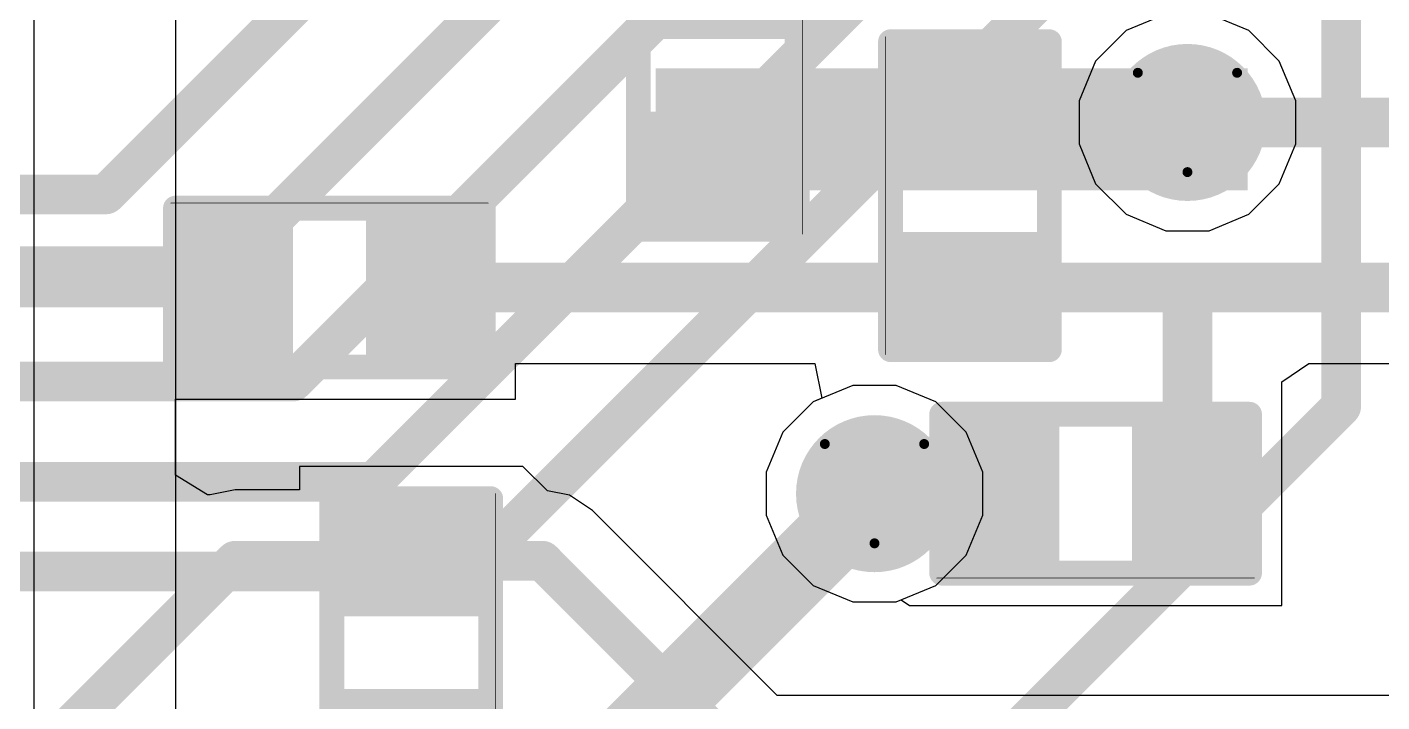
# Model space of a CAD drawing. Header units: inches. Extents: x -6 to 385, y -2 to 102.
# Drawn here: x 52.38 to 59.31, y 17.97 to 21.43 of the extents above; entities that cross this region are included whole.
import ezdxf

# ---------------------------------------------------------------- set-up
doc = ezdxf.new("R2010")
doc.units = ezdxf.units.IN
for name, color, linetype in [('Bottom Layer', 5, 'Continuous'), ('Bottom Overlay', 54, 'Continuous'), ('Bottom Paste', 16, 'Continuous'), ('Bottom Solder', 6, 'Continuous'), ('Drill Drawing', 1, 'Continuous'), ('Layer 1', 16, 'Continuous'), ('Layer 2', 76, 'Continuous'), ('Top Layer', 1, 'Continuous'), ('Top Solder', 216, 'Continuous'), ('Via Holes', 16, 'Continuous')]:
    doc.layers.add(name, color=color, linetype=linetype)

# ---------------------------------------------------------------- blocks, each defined once
blk = doc.blocks.new('R___0402_B_5')
at = {"layer": 'Bottom Layer'}
for points in [[(-0.2413, 0.3175), (-0.2412999999999999, -0.3175), (-0.6985, -0.3175), (-0.6985, 0.3175)], [(0.6985, 0.3175), (0.6985, -0.3175), (0.2413, -0.3175), (0.2412999999999999, 0.3175)]]:
    blk.add_hatch(color=5, dxfattribs=at).paths.add_polyline_path(points)
at = {"layer": 'Bottom Paste'}
for points in [[(-0.2413, 0.3175), (-0.2412999999999999, -0.3175), (-0.6985, -0.3175), (-0.6985, 0.3175)], [(0.6985, 0.3175), (0.6985, -0.3175), (0.2413, -0.3175), (0.2412999999999999, 0.3175)]]:
    blk.add_hatch(color=16, dxfattribs=at).paths.add_polyline_path(points)
at = {"layer": 'Bottom Solder'}
for points in [[(-0.18629884, 0.37250116), (-0.1862988399999999, -0.37250116), (-0.75350116, -0.37250116), (-0.75350116, 0.37250116)], [(0.75350116, 0.37250116), (0.75350116, -0.37250116), (0.18629884, -0.37250116), (0.1862988399999999, 0.37250116)]]:
    blk.add_hatch(color=6, dxfattribs=at).paths.add_polyline_path(points)
at = {"layer": 'Bottom Overlay'}
for points in [[(0.7874, 0.4064, 0.127, 0.127, 0), (-0.7874, 0.4064, 0.127, 0.127, 0)], [(-0.7874, -0.4064, 0.127, 0.127, 0), (-0.7874, 0.4064, 0.127, 0.127, 0)], [(0.8128, 0.4318, 0.0032258, 0.0032258, 0), (-0.8128, 0.4318, 0.0032258, 0.0032258, 0)], [(0.7874, -0.4064, 0.127, 0.127, 0), (0.7874, 0.4064, 0.127, 0.127, 0)], [(0.7874, -0.4064, 0.127, 0.127, 0), (-0.7874, -0.4064, 0.127, 0.127, 0)]]:
    blk.add_lwpolyline(points, format="xyseb", dxfattribs=at)
for points in [[(-0.8191499999999999, 0.4064, 0.0635, 0.0635, 1), (-0.7556499999999999, 0.4064, 0.0635, 0.0635, 1)], [(-0.8191499999999999, 0.4064, 0.0635, 0.0635, 1), (-0.7556499999999999, 0.4064, 0.0635, 0.0635, 1)], [(-0.81360518, 0.4318, 0.0016129, 0.0016129, 1), (-0.8119948199999999, 0.4318, 0.0016129, 0.0016129, 1)], [(0.7556499999999999, 0.4064, 0.0635, 0.0635, 1), (0.8191499999999999, 0.4064, 0.0635, 0.0635, 1)], [(0.7556499999999999, 0.4064, 0.0635, 0.0635, 1), (0.8191499999999999, 0.4064, 0.0635, 0.0635, 1)], [(0.8119948199999999, 0.4318, 0.0016129, 0.0016129, 1), (0.81360518, 0.4318, 0.0016129, 0.0016129, 1)], [(-0.8191499999999999, -0.4064, 0.0635, 0.0635, 1), (-0.7556499999999999, -0.4064, 0.0635, 0.0635, 1)], [(-0.8191499999999999, -0.4064, 0.0635, 0.0635, 1), (-0.7556499999999999, -0.4064, 0.0635, 0.0635, 1)], [(0.7556499999999999, -0.4064, 0.0635, 0.0635, 1), (0.8191499999999999, -0.4064, 0.0635, 0.0635, 1)], [(0.7556499999999999, -0.4064, 0.0635, 0.0635, 1), (0.8191499999999999, -0.4064, 0.0635, 0.0635, 1)]]:
    blk.add_lwpolyline(points, format="xyseb", close=True, dxfattribs=at)
blk = doc.blocks.new('R___0402_B_40')
at = {"layer": 'Bottom Layer'}
for points in [[(-0.2413, 0.3175), (-0.2412999999999999, -0.3175), (-0.6985, -0.3175), (-0.6985, 0.3175)], [(0.6985, 0.3175), (0.6985, -0.3175), (0.2413, -0.3175), (0.2412999999999999, 0.3175)]]:
    blk.add_hatch(color=5, dxfattribs=at).paths.add_polyline_path(points)
at = {"layer": 'Bottom Paste'}
for points in [[(-0.2413, 0.3175), (-0.2412999999999999, -0.3175), (-0.6985, -0.3175), (-0.6985, 0.3175)], [(0.6985, 0.3175), (0.6985, -0.3175), (0.2413, -0.3175), (0.2412999999999999, 0.3175)]]:
    blk.add_hatch(color=16, dxfattribs=at).paths.add_polyline_path(points)
at = {"layer": 'Bottom Solder'}
for points in [[(-0.18629884, 0.37250116), (-0.1862988399999999, -0.37250116), (-0.75350116, -0.37250116), (-0.75350116, 0.37250116)], [(0.75350116, 0.37250116), (0.75350116, -0.37250116), (0.18629884, -0.37250116), (0.1862988399999999, 0.37250116)]]:
    blk.add_hatch(color=6, dxfattribs=at).paths.add_polyline_path(points)
at = {"layer": 'Bottom Overlay'}
for points in [[(0.7874, 0.4064, 0.127, 0.127, 0), (-0.7874, 0.4064, 0.127, 0.127, 0)], [(-0.7874, -0.4064, 0.127, 0.127, 0), (-0.7874, 0.4064, 0.127, 0.127, 0)], [(0.8128, 0.4318, 0.0032258, 0.0032258, 0), (-0.8128, 0.4318, 0.0032258, 0.0032258, 0)], [(0.7874, -0.4064, 0.127, 0.127, 0), (0.7874, 0.4064, 0.127, 0.127, 0)], [(0.7874, -0.4064, 0.127, 0.127, 0), (-0.7874, -0.4064, 0.127, 0.127, 0)]]:
    blk.add_lwpolyline(points, format="xyseb", dxfattribs=at)
for points in [[(-0.8191499999999999, 0.4064, 0.0635, 0.0635, 1), (-0.7556499999999999, 0.4064, 0.0635, 0.0635, 1)], [(-0.8191499999999999, 0.4064, 0.0635, 0.0635, 1), (-0.7556499999999999, 0.4064, 0.0635, 0.0635, 1)], [(-0.81360518, 0.4318, 0.0016129, 0.0016129, 1), (-0.8119948199999999, 0.4318, 0.0016129, 0.0016129, 1)], [(0.7556499999999999, 0.4064, 0.0635, 0.0635, 1), (0.8191499999999999, 0.4064, 0.0635, 0.0635, 1)], [(0.7556499999999999, 0.4064, 0.0635, 0.0635, 1), (0.8191499999999999, 0.4064, 0.0635, 0.0635, 1)], [(0.8119948199999999, 0.4318, 0.0016129, 0.0016129, 1), (0.81360518, 0.4318, 0.0016129, 0.0016129, 1)], [(-0.8191499999999999, -0.4064, 0.0635, 0.0635, 1), (-0.7556499999999999, -0.4064, 0.0635, 0.0635, 1)], [(-0.8191499999999999, -0.4064, 0.0635, 0.0635, 1), (-0.7556499999999999, -0.4064, 0.0635, 0.0635, 1)], [(0.7556499999999999, -0.4064, 0.0635, 0.0635, 1), (0.8191499999999999, -0.4064, 0.0635, 0.0635, 1)], [(0.7556499999999999, -0.4064, 0.0635, 0.0635, 1), (0.8191499999999999, -0.4064, 0.0635, 0.0635, 1)]]:
    blk.add_lwpolyline(points, format="xyseb", close=True, dxfattribs=at)
blk = doc.blocks.new('R___0402_B_72')
at = {"layer": 'Bottom Layer'}
for points in [[(-0.2412999999999999, 0.3174999999999999), (-0.2413000000000001, -0.3175), (-0.6985, -0.3174999999999999), (-0.6985, 0.3175)], [(0.6985, 0.3174999999999999), (0.6985, -0.3175), (0.2412999999999999, -0.3174999999999999), (0.2413000000000001, 0.3175)]]:
    blk.add_hatch(color=5, dxfattribs=at).paths.add_polyline_path(points)
at = {"layer": 'Bottom Paste'}
for points in [[(-0.2412999999999999, 0.3174999999999999), (-0.2413000000000001, -0.3175), (-0.6985, -0.3174999999999999), (-0.6985, 0.3175)], [(0.6985, 0.3174999999999999), (0.6985, -0.3175), (0.2412999999999999, -0.3174999999999999), (0.2413000000000001, 0.3175)]]:
    blk.add_hatch(color=16, dxfattribs=at).paths.add_polyline_path(points)
at = {"layer": 'Bottom Solder'}
for points in [[(-0.1862988399999999, 0.3725011599999999), (-0.18629884, -0.3725011600000001), (-0.75350116, -0.3725011599999999), (-0.75350116, 0.3725011600000001)], [(0.75350116, 0.3725011599999999), (0.75350116, -0.3725011600000001), (0.1862988399999999, -0.3725011599999999), (0.18629884, 0.3725011600000001)]]:
    blk.add_hatch(color=6, dxfattribs=at).paths.add_polyline_path(points)
at = {"layer": 'Bottom Overlay'}
for points in [[(-0.7874, 0.4064, 0.127, 0.127, 0), (0.7874, 0.4064, 0.127, 0.127, 0)], [(-0.7874, -0.4064, 0.127, 0.127, 0), (-0.7874, 0.4064, 0.127, 0.127, 0)], [(-0.8128, 0.4318, 0.0032258, 0.0032258, 0), (0.8128, 0.4318, 0.0032258, 0.0032258, 0)], [(0.7874, -0.4064, 0.127, 0.127, 0), (0.7874, 0.4064, 0.127, 0.127, 0)], [(-0.7874, -0.4064, 0.127, 0.127, 0), (0.7874, -0.4064, 0.127, 0.127, 0)]]:
    blk.add_lwpolyline(points, format="xyseb", dxfattribs=at)
for points in [[(-0.8191499999999999, 0.4064, 0.0635, 0.0635, 1), (-0.7556499999999999, 0.4064, 0.0635, 0.0635, 1)], [(-0.8191499999999999, 0.4064, 0.0635, 0.0635, 1), (-0.7556499999999999, 0.4064, 0.0635, 0.0635, 1)], [(-0.81360518, 0.4318, 0.0016129, 0.0016129, 1), (-0.8119948199999999, 0.4318, 0.0016129, 0.0016129, 1)], [(0.7556499999999999, 0.4064, 0.0635, 0.0635, 1), (0.8191499999999999, 0.4064, 0.0635, 0.0635, 1)], [(0.7556499999999999, 0.4064, 0.0635, 0.0635, 1), (0.8191499999999999, 0.4064, 0.0635, 0.0635, 1)], [(0.8119948199999999, 0.4318, 0.0016129, 0.0016129, 1), (0.81360518, 0.4318, 0.0016129, 0.0016129, 1)], [(-0.8191499999999999, -0.4064, 0.0635, 0.0635, 1), (-0.7556499999999999, -0.4064, 0.0635, 0.0635, 1)], [(-0.8191499999999999, -0.4064, 0.0635, 0.0635, 1), (-0.7556499999999999, -0.4064, 0.0635, 0.0635, 1)], [(0.7556499999999999, -0.4064, 0.0635, 0.0635, 1), (0.8191499999999999, -0.4064, 0.0635, 0.0635, 1)], [(0.7556499999999999, -0.4064, 0.0635, 0.0635, 1), (0.8191499999999999, -0.4064, 0.0635, 0.0635, 1)]]:
    blk.add_lwpolyline(points, format="xyseb", close=True, dxfattribs=at)
blk = doc.blocks.new('R___0402_B_73')
at = {"layer": 'Bottom Layer'}
for points in [[(-0.2413, 0.3175), (-0.2412999999999999, -0.3175), (-0.6985, -0.3175), (-0.6985, 0.3175)], [(0.6985, 0.3175), (0.6985, -0.3175), (0.2413, -0.3175), (0.2412999999999999, 0.3175)]]:
    blk.add_hatch(color=5, dxfattribs=at).paths.add_polyline_path(points)
at = {"layer": 'Bottom Paste'}
for points in [[(-0.2413, 0.3175), (-0.2412999999999999, -0.3175), (-0.6985, -0.3175), (-0.6985, 0.3175)], [(0.6985, 0.3175), (0.6985, -0.3175), (0.2413, -0.3175), (0.2412999999999999, 0.3175)]]:
    blk.add_hatch(color=16, dxfattribs=at).paths.add_polyline_path(points)
at = {"layer": 'Bottom Solder'}
for points in [[(-0.18629884, 0.37250116), (-0.1862988399999999, -0.37250116), (-0.75350116, -0.37250116), (-0.75350116, 0.37250116)], [(0.75350116, 0.37250116), (0.75350116, -0.37250116), (0.18629884, -0.37250116), (0.1862988399999999, 0.37250116)]]:
    blk.add_hatch(color=6, dxfattribs=at).paths.add_polyline_path(points)
at = {"layer": 'Bottom Overlay'}
for points in [[(0.7874, 0.4064, 0.127, 0.127, 0), (-0.7874, 0.4064, 0.127, 0.127, 0)], [(-0.7874, 0.4064, 0.127, 0.127, 0), (-0.7874, -0.4064, 0.127, 0.127, 0)], [(0.8128, 0.4318, 0.0032258, 0.0032258, 0), (-0.8128, 0.4318, 0.0032258, 0.0032258, 0)], [(0.7874, 0.4064, 0.127, 0.127, 0), (0.7874, -0.4064, 0.127, 0.127, 0)], [(0.7874, -0.4064, 0.127, 0.127, 0), (-0.7874, -0.4064, 0.127, 0.127, 0)]]:
    blk.add_lwpolyline(points, format="xyseb", dxfattribs=at)
for points in [[(-0.8191499999999999, 0.4064, 0.0635, 0.0635, 1), (-0.7556499999999999, 0.4064, 0.0635, 0.0635, 1)], [(-0.8191499999999999, 0.4064, 0.0635, 0.0635, 1), (-0.7556499999999999, 0.4064, 0.0635, 0.0635, 1)], [(-0.81360518, 0.4318, 0.0016129, 0.0016129, 1), (-0.8119948199999999, 0.4318, 0.0016129, 0.0016129, 1)], [(0.7556499999999999, 0.4064, 0.0635, 0.0635, 1), (0.8191499999999999, 0.4064, 0.0635, 0.0635, 1)], [(0.7556499999999999, 0.4064, 0.0635, 0.0635, 1), (0.8191499999999999, 0.4064, 0.0635, 0.0635, 1)], [(0.8119948199999999, 0.4318, 0.0016129, 0.0016129, 1), (0.81360518, 0.4318, 0.0016129, 0.0016129, 1)], [(-0.8191499999999999, -0.4064, 0.0635, 0.0635, 1), (-0.7556499999999999, -0.4064, 0.0635, 0.0635, 1)], [(-0.8191499999999999, -0.4064, 0.0635, 0.0635, 1), (-0.7556499999999999, -0.4064, 0.0635, 0.0635, 1)], [(0.7556499999999999, -0.4064, 0.0635, 0.0635, 1), (0.8191499999999999, -0.4064, 0.0635, 0.0635, 1)], [(0.7556499999999999, -0.4064, 0.0635, 0.0635, 1), (0.8191499999999999, -0.4064, 0.0635, 0.0635, 1)]]:
    blk.add_lwpolyline(points, format="xyseb", close=True, dxfattribs=at)
blk = doc.blocks.new('R___0402_B_89')
at = {"layer": 'Bottom Layer'}
for points in [[(-0.2413, 0.3175), (-0.2412999999999999, -0.3175), (-0.6985, -0.3175), (-0.6985, 0.3175)], [(0.6985, 0.3175), (0.6985, -0.3175), (0.2413, -0.3175), (0.2412999999999999, 0.3175)]]:
    blk.add_hatch(color=5, dxfattribs=at).paths.add_polyline_path(points)
at = {"layer": 'Bottom Paste'}
for points in [[(-0.2413, 0.3175), (-0.2412999999999999, -0.3175), (-0.6985, -0.3175), (-0.6985, 0.3175)], [(0.6985, 0.3175), (0.6985, -0.3175), (0.2413, -0.3175), (0.2412999999999999, 0.3175)]]:
    blk.add_hatch(color=16, dxfattribs=at).paths.add_polyline_path(points)
at = {"layer": 'Bottom Solder'}
for points in [[(-0.18629884, 0.37250116), (-0.1862988399999999, -0.37250116), (-0.75350116, -0.37250116), (-0.75350116, 0.37250116)], [(0.75350116, 0.37250116), (0.75350116, -0.37250116), (0.18629884, -0.37250116), (0.1862988399999999, 0.37250116)]]:
    blk.add_hatch(color=6, dxfattribs=at).paths.add_polyline_path(points)
at = {"layer": 'Bottom Overlay'}
for points in [[(-0.7874, 0.4064, 0.127, 0.127, 0), (-0.7874, -0.4064, 0.127, 0.127, 0)], [(-0.7874, 0.4064, 0.127, 0.127, 0), (0.7874, 0.4064, 0.127, 0.127, 0)], [(-0.8128, 0.4318, 0.0032258, 0.0032258, 0), (0.8128, 0.4318, 0.0032258, 0.0032258, 0)], [(0.7874, 0.4064, 0.127, 0.127, 0), (0.7874, -0.4064, 0.127, 0.127, 0)], [(-0.7874, -0.4064, 0.127, 0.127, 0), (0.7874, -0.4064, 0.127, 0.127, 0)]]:
    blk.add_lwpolyline(points, format="xyseb", dxfattribs=at)
for points in [[(-0.8191499999999999, 0.4064, 0.0635, 0.0635, 1), (-0.7556499999999999, 0.4064, 0.0635, 0.0635, 1)], [(-0.8191499999999999, 0.4064, 0.0635, 0.0635, 1), (-0.7556499999999999, 0.4064, 0.0635, 0.0635, 1)], [(-0.81360518, 0.4318, 0.0016129, 0.0016129, 1), (-0.8119948199999999, 0.4318, 0.0016129, 0.0016129, 1)], [(0.7556499999999999, 0.4064, 0.0635, 0.0635, 1), (0.8191499999999999, 0.4064, 0.0635, 0.0635, 1)], [(0.7556499999999999, 0.4064, 0.0635, 0.0635, 1), (0.8191499999999999, 0.4064, 0.0635, 0.0635, 1)], [(0.8119948199999999, 0.4318, 0.0016129, 0.0016129, 1), (0.81360518, 0.4318, 0.0016129, 0.0016129, 1)], [(-0.8191499999999999, -0.4064, 0.0635, 0.0635, 1), (-0.7556499999999999, -0.4064, 0.0635, 0.0635, 1)], [(-0.8191499999999999, -0.4064, 0.0635, 0.0635, 1), (-0.7556499999999999, -0.4064, 0.0635, 0.0635, 1)], [(0.7556499999999999, -0.4064, 0.0635, 0.0635, 1), (0.8191499999999999, -0.4064, 0.0635, 0.0635, 1)], [(0.7556499999999999, -0.4064, 0.0635, 0.0635, 1), (0.8191499999999999, -0.4064, 0.0635, 0.0635, 1)]]:
    blk.add_lwpolyline(points, format="xyseb", close=True, dxfattribs=at)

msp = doc.modelspace()

# ---------------------------------------------------------------- hatches: boundary and pattern name
at = {"layer": 'Bottom Layer'}
msp.add_hatch(color=5, dxfattribs=at).paths.add_polyline_path([(55.5989109, 20.5922626), (58.62809966, 20.5922626), (58.62809966, 21.21561416), (55.5989109, 21.21561416)])
h = msp.add_hatch(color=5, dxfattribs=at)
edge = h.paths.add_edge_path()
edge.add_arc((58.3193906, 20.93879988), 0.2999994, 0, 360)
h = msp.add_hatch(color=5, dxfattribs=at)
edge = h.paths.add_edge_path()
edge.add_arc((56.7182, 19.03995176), 0.2999994, 0, 360)
at = {"layer": 'Bottom Solder'}
h = msp.add_hatch(color=6, dxfattribs=at)
edge = h.paths.add_edge_path()
edge.add_arc((58.3193906, 20.93879988), 0.4015993999999999, 0, 360)
h = msp.add_hatch(color=6, dxfattribs=at)
edge = h.paths.add_edge_path()
edge.add_arc((56.7182, 19.03995176), 0.4015993999999999, 0, 360)
at = {"layer": 'Layer 1'}
h = msp.add_hatch(color=16, dxfattribs=at)
edge = h.paths.add_edge_path()
edge.add_arc((58.3193906, 20.93879988), 0.2999994, 0, 360)
h = msp.add_hatch(color=16, dxfattribs=at)
edge = h.paths.add_edge_path()
edge.add_arc((56.7182, 19.03995176), 0.2999994, 0, 360)
at = {"layer": 'Layer 2'}
h = msp.add_hatch(color=76, dxfattribs=at)
edge = h.paths.add_edge_path()
edge.add_arc((58.3193906, 20.93879988), 0.2999994, 0, 360)
h = msp.add_hatch(color=76, dxfattribs=at)
edge = h.paths.add_edge_path()
edge.add_arc((56.7182, 19.03995176), 0.2999994, 0, 360)
at = {"layer": 'Top Layer'}
h = msp.add_hatch(color=1, dxfattribs=at)
edge = h.paths.add_edge_path()
edge.add_arc((58.3193906, 20.93879988), 0.2999994, 0, 360)
h = msp.add_hatch(color=1, dxfattribs=at)
edge = h.paths.add_edge_path()
edge.add_arc((56.7182, 19.03995176), 0.2999994, 0, 360)
at = {"layer": 'Top Solder'}
h = msp.add_hatch(color=216, dxfattribs=at)
edge = h.paths.add_edge_path()
edge.add_arc((58.3193906, 20.93879988), 0.4015993999999999, 0, 360)
h = msp.add_hatch(color=216, dxfattribs=at)
edge = h.paths.add_edge_path()
edge.add_arc((56.7182, 19.03995176), 0.4015993999999999, 0, 360)
at = {"layer": 'Via Holes'}
h = msp.add_hatch(color=7, dxfattribs=at)
edge = h.paths.add_edge_path()
edge.add_arc((58.3193906, 20.93879988), 0.1499997, 0, 360)
h = msp.add_hatch(color=7, dxfattribs=at)
edge = h.paths.add_edge_path()
edge.add_arc((56.7182, 19.03995176), 0.1499997, 0, 360)

# ---------------------------------------------------------------- linework, layer by layer
at = {"layer": 'Bottom Layer'}
for p, q in [((53.14199684, 26.50975902), (53.14199684, 8.24600078)), ((54.88189684, 19.52270162), (54.88189684, 19.70573656)), ((54.88189684, 19.70573656), (56.4132603, 19.70573656)), ((56.4132603, 19.70573656), (56.44862725999999, 19.52793656)), ((58.8019906, 19.61136794), (58.94070508, 19.70573656)), ((58.94070508, 19.70573656), (60.11508932, 19.70573656)), ((58.8019906, 18.46837048), (58.8019906, 19.61136794)), ((53.14199684, 19.13411464), (53.14199684, 19.52270162)), ((53.14199684, 19.52270162), (54.88189684, 19.52270162)), ((56.40438554, 19.50961046), (56.2485413, 19.35376622)), ((56.44862725999999, 19.52793656), (56.40438554, 19.50961046)), ((56.2485413, 19.35376622), (56.1642006, 19.15014966)), ((53.30567698, 19.03404118), (53.14199684, 19.13411464)), ((54.91964377999999, 19.17957048), (53.7766514, 19.17957048)), ((53.7766514, 19.17957048), (53.7766514, 19.0595377)), ((54.91964886, 19.1795781), (54.91964377999999, 19.17957048)), ((54.9196514, 19.17957302), (54.91964886, 19.1795781)), ((55.04551348, 19.05418338), (54.9196514, 19.17957302)), ((56.1642006, 19.15014966), (56.1642006, 18.92975386)), ((53.31979684, 19.03406404), (53.30567698, 19.03404118)), ((53.4478611, 19.05954024), (53.31979684, 19.03406404)), ((53.4478738, 19.0595377), (53.4478611, 19.05954024)), ((53.7766514, 19.0595377), (53.4478738, 19.0595377)), ((55.1573319, 19.03193806), (55.04551348, 19.05418338)), ((55.27495929999999, 18.95334538), (55.1573319, 19.03193806)), ((56.22011108, 18.00819106), (55.27495929999999, 18.95334538)), ((56.1642006, 18.92975386), (56.2485413, 18.7261373)), ((56.2485413, 18.7261373), (56.40438554, 18.57029306)), ((56.40438554, 18.57029306), (56.60800209999999, 18.48595236)), ((56.60800209999999, 18.48595236), (56.82839789999999, 18.48595236)), ((56.82839789999999, 18.48595236), (56.8544964, 18.4967626)), ((56.8544964, 18.4967626), (56.8969906, 18.46836794)), ((56.8969906, 18.46836794), (56.8969906, 18.46837048)), ((56.8969906, 18.46837048), (58.8019906, 18.46837048)), ((67.39356346, 18.00819106), (56.22011108, 18.00819106))]:
    msp.add_line(p, q, dxfattribs=at)
for points in [[(57.07949722, 20.99590162, 0.3809999999999999, 0.3809999999999999, 0), (57.11759722, 21.03400162, 0.3809999999999999, 0.3809999999999999, 0)], [(57.11759722, 21.03400162, 0.3809999999999999, 0.3809999999999999, 0), (57.20649722, 21.03400162, 0.3809999999999999, 0.3809999999999999, 0)], [(57.20649722, 21.03400162, 0.3809999999999999, 0.3809999999999999, 0), (57.24459722, 20.99590162, 0.3809999999999999, 0.3809999999999999, 0)], [(57.07949722, 20.9842862, 0.3809999999999999, 0.3809999999999999, 0), (57.07949722, 20.99590162, 0.3809999999999999, 0.3809999999999999, 0)], [(57.24459722, 20.99590162, 0.3809999999999999, 0.3809999999999999, 0), (57.4995802, 20.99590162, 0.3809999999999999, 0.3809999999999999, 0)], [(57.4995802, 20.99590162, 0.3809999999999999, 0.3809999999999999, 0), (57.55668194, 20.93879988, 0.3809999999999999, 0.3809999999999999, 0)], [(55.9164109, 20.7827626, 0.3809999999999999, 0.3809999999999999, 0), (56.03758668, 20.90393838, 0.3809999999999999, 0.3809999999999999, 0)], [(56.03758668, 20.90393838, 0.3809999999999999, 0.3809999999999999, 0), (57.11350528, 20.90393838, 0.3809999999999999, 0.3809999999999999, 0)], [(57.55668194, 20.93879988, 0.3809999999999999, 0.3809999999999999, 0), (58.3193906, 20.93879988, 0.3809999999999999, 0.3809999999999999, 0)], [(58.3193906, 20.93879988, 0.254, 0.254, 0), (68.83974548, 20.93879988, 0.254, 0.254, 0)], [(55.9164109, 20.71019988, 0.3809999999999999, 0.3809999999999999, 0), (55.9164109, 20.7827626, 0.3809999999999999, 0.3809999999999999, 0)], [(51.4224778, 20.17752124, 0.254, 0.254, 0), (53.47485876, 20.17752124, 0.254, 0.254, 0)], [(54.39929684, 20.09420162, 0.254, 0.254, 0), (57.20649722, 20.09420162, 0.254, 0.254, 0)], [(57.20649722, 20.09420162, 0.254, 0.254, 0), (58.31940076, 20.09420162, 0.254, 0.254, 0)], [(58.3193906, 20.09419146, 0.254, 0.254, 0), (58.31940076, 20.09420162, 0.254, 0.254, 0)], [(58.3193906, 19.03987048, 0.254, 0.254, 0), (58.3193906, 20.09419146, 0.254, 0.254, 0)], [(58.31940076, 20.09420162, 0.254, 0.254, 0), (61.79819999999999, 20.09420162, 0.254, 0.254, 0)], [(56.7182, 19.03995176, 0.3809999999999999, 0.3809999999999999, 0), (56.71824064, 19.03991112, 0.3809999999999999, 0.3809999999999999, 0)], [(56.71824064, 19.03991112, 0.3809999999999999, 0.3809999999999999, 0), (57.37954996, 19.03991112, 0.3809999999999999, 0.3809999999999999, 0)], [(57.37954996, 19.03991112, 0.3809999999999999, 0.3809999999999999, 0), (57.3795906, 19.03987048, 0.3809999999999999, 0.3809999999999999, 0)], [(52.5908905, 17.83999988, 0.2032, 0.2032, 0), (53.4478611, 18.69697048, 0.2032, 0.2032, 0)], [(53.4478611, 18.69697048, 0.2032, 0.2032, 0), (54.3481514, 18.69697048, 0.2032, 0.2032, 0)], [(54.3481514, 18.69697048, 0.2032, 0.2032, 0), (55.01858439999999, 18.69697048, 0.2032, 0.2032, 0)], [(55.01858439999999, 18.69697048, 0.2032, 0.2032, 0), (56.06993103999999, 17.64562384, 0.2032, 0.2032, 0)]]:
    msp.add_lwpolyline(points, format="xyseb", dxfattribs=at)
for points in [[(57.02234721999999, 21.03400162, 0.1905, 0.1905, 1), (57.21284721999999, 21.03400162, 0.1905, 0.1905, 1)], [(57.02234721999999, 21.03400162, 0.1905, 0.1905, 1), (57.21284721999999, 21.03400162, 0.1905, 0.1905, 1)], [(57.11124722, 21.03400162, 0.1905, 0.1905, 1), (57.30174722, 21.03400162, 0.1905, 0.1905, 1)], [(57.11124722, 21.03400162, 0.1905, 0.1905, 1), (57.30174722, 21.03400162, 0.1905, 0.1905, 1)], [(56.98424721999999, 20.99590162, 0.1905, 0.1905, 1), (57.17474722, 20.99590162, 0.1905, 0.1905, 1)], [(56.98424721999999, 20.99590162, 0.1905, 0.1905, 1), (57.17474722, 20.99590162, 0.1905, 0.1905, 1)], [(56.98424721999999, 20.9842862, 0.1905, 0.1905, 1), (57.17474722, 20.9842862, 0.1905, 0.1905, 1)], [(57.14934722, 20.99590162, 0.1905, 0.1905, 1), (57.33984722, 20.99590162, 0.1905, 0.1905, 1)], [(57.14934722, 20.99590162, 0.1905, 0.1905, 1), (57.33984722, 20.99590162, 0.1905, 0.1905, 1)], [(57.40433019999999, 20.99590162, 0.1905, 0.1905, 1), (57.5948302, 20.99590162, 0.1905, 0.1905, 1)], [(57.40433019999999, 20.99590162, 0.1905, 0.1905, 1), (57.5948302, 20.99590162, 0.1905, 0.1905, 1)], [(55.94233668, 20.90393838, 0.1905, 0.1905, 1), (56.13283668, 20.90393838, 0.1905, 0.1905, 1)], [(55.94233668, 20.90393838, 0.1905, 0.1905, 1), (56.13283668, 20.90393838, 0.1905, 0.1905, 1)], [(57.01825527999999, 20.90393838, 0.1905, 0.1905, 1), (57.20875528, 20.90393838, 0.1905, 0.1905, 1)], [(57.46143194, 20.93879988, 0.1905, 0.1905, 1), (57.65193194, 20.93879988, 0.1905, 0.1905, 1)], [(57.46143194, 20.93879988, 0.1905, 0.1905, 1), (57.65193194, 20.93879988, 0.1905, 0.1905, 1)], [(58.22414059999999, 20.93879988, 0.1905, 0.1905, 1), (58.4146406, 20.93879988, 0.1905, 0.1905, 1)], [(58.25589059999999, 20.93879988, 0.127, 0.127, 1), (58.3828906, 20.93879988, 0.127, 0.127, 1)], [(55.8211609, 20.7827626, 0.1905, 0.1905, 1), (56.0116609, 20.7827626, 0.1905, 0.1905, 1)], [(55.8211609, 20.7827626, 0.1905, 0.1905, 1), (56.0116609, 20.7827626, 0.1905, 0.1905, 1)], [(55.8211609, 20.71019988, 0.1905, 0.1905, 1), (56.0116609, 20.71019988, 0.1905, 0.1905, 1)], [(53.41135876, 20.17752124, 0.127, 0.127, 1), (53.53835875999999, 20.17752124, 0.127, 0.127, 1)], [(54.33579683999999, 20.09420162, 0.127, 0.127, 1), (54.46279684, 20.09420162, 0.127, 0.127, 1)], [(57.14299722, 20.09420162, 0.127, 0.127, 1), (57.26999721999999, 20.09420162, 0.127, 0.127, 1)], [(57.14299722, 20.09420162, 0.127, 0.127, 1), (57.26999721999999, 20.09420162, 0.127, 0.127, 1)], [(58.25589059999999, 20.09419146, 0.127, 0.127, 1), (58.3828906, 20.09419146, 0.127, 0.127, 1)], [(58.25589059999999, 20.09419146, 0.127, 0.127, 1), (58.3828906, 20.09419146, 0.127, 0.127, 1)], [(58.25590075999999, 20.09420162, 0.127, 0.127, 1), (58.38290076, 20.09420162, 0.127, 0.127, 1)], [(58.25590075999999, 20.09420162, 0.127, 0.127, 1), (58.38290076, 20.09420162, 0.127, 0.127, 1)], [(58.25590075999999, 20.09420162, 0.127, 0.127, 1), (58.38290076, 20.09420162, 0.127, 0.127, 1)], [(56.62295, 19.03995176, 0.1905, 0.1905, 1), (56.81344999999999, 19.03995176, 0.1905, 0.1905, 1)], [(56.62299064, 19.03991112, 0.1905, 0.1905, 1), (56.81349063999999, 19.03991112, 0.1905, 0.1905, 1)], [(56.62299064, 19.03991112, 0.1905, 0.1905, 1), (56.81349063999999, 19.03991112, 0.1905, 0.1905, 1)], [(57.28429995999999, 19.03991112, 0.1905, 0.1905, 1), (57.47479996, 19.03991112, 0.1905, 0.1905, 1)], [(57.28429995999999, 19.03991112, 0.1905, 0.1905, 1), (57.47479996, 19.03991112, 0.1905, 0.1905, 1)], [(57.28434059999999, 19.03987048, 0.1905, 0.1905, 1), (57.4748406, 19.03987048, 0.1905, 0.1905, 1)], [(58.25589059999999, 19.03987048, 0.127, 0.127, 1), (58.3828906, 19.03987048, 0.127, 0.127, 1)], [(53.3970611, 18.69697048, 0.1016, 0.1016, 1), (53.4986611, 18.69697048, 0.1016, 0.1016, 1)], [(53.3970611, 18.69697048, 0.1016, 0.1016, 1), (53.4986611, 18.69697048, 0.1016, 0.1016, 1)], [(54.29735139999999, 18.69697048, 0.1016, 0.1016, 1), (54.39895139999999, 18.69697048, 0.1016, 0.1016, 1)], [(54.29735139999999, 18.69697048, 0.1016, 0.1016, 1), (54.39895139999999, 18.69697048, 0.1016, 0.1016, 1)], [(54.9677844, 18.69697048, 0.1016, 0.1016, 1), (55.0693844, 18.69697048, 0.1016, 0.1016, 1)], [(54.9677844, 18.69697048, 0.1016, 0.1016, 1), (55.0693844, 18.69697048, 0.1016, 0.1016, 1)]]:
    msp.add_lwpolyline(points, format="xyseb", close=True, dxfattribs=at)
at = {"layer": 'Drill Drawing'}
for points in [[(58.0653906, 21.19279988, 0.0508, 0.0508, 0), (58.5733906, 21.19279988, 0.0508, 0.0508, 0)], [(58.0653906, 21.19279988, 0.0508, 0.0508, 0), (58.3193906, 20.68479988, 0.0508, 0.0508, 0)], [(58.3193906, 20.68479988, 0.0508, 0.0508, 0), (58.5733906, 21.19279988, 0.0508, 0.0508, 0)], [(56.46419999999999, 19.29395176, 0.0508, 0.0508, 0), (56.97219999999999, 19.29395176, 0.0508, 0.0508, 0)], [(56.46419999999999, 19.29395176, 0.0508, 0.0508, 0), (56.7182, 18.78595176, 0.0508, 0.0508, 0)], [(56.7182, 18.78595176, 0.0508, 0.0508, 0), (56.97219999999999, 19.29395176, 0.0508, 0.0508, 0)]]:
    msp.add_lwpolyline(points, format="xyseb", dxfattribs=at)
for points in [[(58.0526906, 21.19279988, 0.0254, 0.0254, 1), (58.0780906, 21.19279988, 0.0254, 0.0254, 1)], [(58.0526906, 21.19279988, 0.0254, 0.0254, 1), (58.0780906, 21.19279988, 0.0254, 0.0254, 1)], [(58.56069059999999, 21.19279988, 0.0254, 0.0254, 1), (58.58609059999999, 21.19279988, 0.0254, 0.0254, 1)], [(58.56069059999999, 21.19279988, 0.0254, 0.0254, 1), (58.58609059999999, 21.19279988, 0.0254, 0.0254, 1)], [(58.3066906, 20.68479988, 0.0254, 0.0254, 1), (58.3320906, 20.68479988, 0.0254, 0.0254, 1)], [(58.3066906, 20.68479988, 0.0254, 0.0254, 1), (58.3320906, 20.68479988, 0.0254, 0.0254, 1)], [(56.4515, 19.29395176, 0.0254, 0.0254, 1), (56.4769, 19.29395176, 0.0254, 0.0254, 1)], [(56.4515, 19.29395176, 0.0254, 0.0254, 1), (56.4769, 19.29395176, 0.0254, 0.0254, 1)], [(56.9595, 19.29395176, 0.0254, 0.0254, 1), (56.9849, 19.29395176, 0.0254, 0.0254, 1)], [(56.9595, 19.29395176, 0.0254, 0.0254, 1), (56.9849, 19.29395176, 0.0254, 0.0254, 1)], [(56.70549999999999, 18.78595176, 0.0254, 0.0254, 1), (56.73089999999999, 18.78595176, 0.0254, 0.0254, 1)], [(56.70549999999999, 18.78595176, 0.0254, 0.0254, 1), (56.73089999999999, 18.78595176, 0.0254, 0.0254, 1)]]:
    msp.add_lwpolyline(points, format="xyseb", close=True, dxfattribs=at)
at = {"layer": 'Layer 1'}
for p, q in [((58.2091927, 21.49279928), (58.00557614, 21.40845858)), ((58.63320505999999, 21.40845858), (58.4295885, 21.49279928)), ((58.00557614, 21.40845858), (57.84973189999999, 21.25261434)), ((58.78904929999999, 21.25261434), (58.63320505999999, 21.40845858)), ((57.84973189999999, 21.25261434), (57.7653912, 21.04899778)), ((58.87338999999999, 21.04899778), (58.78904929999999, 21.25261434)), ((57.7653912, 21.04899778), (57.7653912, 20.82860198)), ((58.87338999999999, 20.82860198), (58.87338999999999, 21.04899778)), ((57.7653912, 20.82860198), (57.84973189999999, 20.62498542)), ((58.78904929999999, 20.62498542), (58.87338999999999, 20.82860198)), ((57.84973189999999, 20.62498542), (58.00557614, 20.46914118)), ((58.63320505999999, 20.46914118), (58.78904929999999, 20.62498542)), ((58.00557614, 20.46914118), (58.2091927, 20.38480048)), ((58.4295885, 20.38480048), (58.63320505999999, 20.46914118)), ((58.2091927, 20.38480048), (58.4295885, 20.38480048)), ((56.60800209999999, 19.59395116), (56.40438554, 19.50961046)), ((56.82839789999999, 19.59395116), (56.60800209999999, 19.59395116)), ((57.03201446, 19.50961046), (56.82839789999999, 19.59395116)), ((56.40438554, 19.50961046), (56.2485413, 19.35376622)), ((57.1878587, 19.35376622), (57.03201446, 19.50961046)), ((56.2485413, 19.35376622), (56.1642006, 19.15014966)), ((57.2721994, 19.15014966), (57.1878587, 19.35376622)), ((56.1642006, 19.15014966), (56.1642006, 18.92975386)), ((57.2721994, 18.92975386), (57.2721994, 19.15014966)), ((56.1642006, 18.92975386), (56.2485413, 18.7261373)), ((57.1878587, 18.7261373), (57.2721994, 18.92975386)), ((56.2485413, 18.7261373), (56.40438554, 18.57029306)), ((57.03201446, 18.57029306), (57.1878587, 18.7261373)), ((56.40438554, 18.57029306), (56.60800209999999, 18.48595236)), ((56.82839789999999, 18.48595236), (57.03201446, 18.57029306)), ((56.60800209999999, 18.48595236), (56.82839789999999, 18.48595236))]:
    msp.add_line(p, q, dxfattribs=at)
at = {"layer": 'Layer 2'}
for p, q in [((52.41806381999999, 12.39739456), (52.41806636, 24.95064098)), ((56.60800209999999, 19.59395116), (56.40438554, 19.50961046)), ((56.82839789999999, 19.59395116), (56.60800209999999, 19.59395116)), ((57.03201446, 19.50961046), (56.82839789999999, 19.59395116)), ((56.40438554, 19.50961046), (56.2485413, 19.35376622)), ((57.1878587, 19.35376622), (57.03201446, 19.50961046)), ((56.2485413, 19.35376622), (56.1642006, 19.15014966)), ((57.2721994, 19.15014966), (57.1878587, 19.35376622)), ((56.1642006, 19.15014966), (56.1642006, 18.92975386)), ((57.2721994, 18.92975386), (57.2721994, 19.15014966)), ((56.1642006, 18.92975386), (56.2485413, 18.7261373)), ((57.1878587, 18.7261373), (57.2721994, 18.92975386)), ((56.2485413, 18.7261373), (56.40438554, 18.57029306)), ((57.03201446, 18.57029306), (57.1878587, 18.7261373)), ((56.40438554, 18.57029306), (56.60800209999999, 18.48595236)), ((56.82839789999999, 18.48595236), (57.03201446, 18.57029306)), ((56.60800209999999, 18.48595236), (56.82839789999999, 18.48595236))]:
    msp.add_line(p, q, dxfattribs=at)
at = {"layer": 'Top Layer'}
for points in [[(59.1058, 19.48598084, 0.2032, 0.2032, 0), (59.1058, 40.035353, 0.2032, 0.2032, 0)], [(53.29213623999999, 20.09429052, 0.2032, 0.2032, 0), (55.52439999999999, 22.32655428, 0.2032, 0.2032, 0)], [(53.74306752, 19.613118, 0.2032, 0.2032, 0), (56.2102, 22.08025048, 0.2032, 0.2032, 0)], [(54.15632044, 19.1008, 0.2032, 0.2032, 0), (56.87109276, 21.81557232, 0.2032, 0.2032, 0)], [(52.78592948, 20.57090628, 0.2032, 0.2032, 0), (53.75457372, 21.53955052, 0.2032, 0.2032, 0)], [(54.63882391999999, 18.64119716, 0.2032, 0.2032, 0), (57.58729148, 21.58966472, 0.2032, 0.2032, 0)], [(47.50080924, 20.57090628, 0.2032, 0.2032, 0), (52.78592948, 20.57090628, 0.2032, 0.2032, 0)], [(47.75907135999999, 20.09429052, 0.2032, 0.2032, 0), (53.29213623999999, 20.09429052, 0.2032, 0.2032, 0)], [(48.0737164, 19.613118, 0.2032, 0.2032, 0), (53.74306752, 19.613118, 0.2032, 0.2032, 0)], [(57.18636264, 17.56654348, 0.2032, 0.2032, 0), (59.1058, 19.48598084, 0.2032, 0.2032, 0)], [(48.33424419999999, 19.1008, 0.2032, 0.2032, 0), (54.15632044, 19.1008, 0.2032, 0.2032, 0)], [(55.11831496, 17.44006672, 0.3809999999999999, 0.3809999999999999, 0), (56.7182, 19.03995176, 0.3809999999999999, 0.3809999999999999, 0)], [(48.65477188, 18.64119716, 0.2032, 0.2032, 0), (54.63882391999999, 18.64119716, 0.2032, 0.2032, 0)]]:
    msp.add_lwpolyline(points, format="xyseb", dxfattribs=at)
for points in [[(52.73512948, 20.57090628, 0.1016, 0.1016, 1), (52.83672948, 20.57090628, 0.1016, 0.1016, 1)], [(52.73512948, 20.57090628, 0.1016, 0.1016, 1), (52.83672948, 20.57090628, 0.1016, 0.1016, 1)], [(53.24133624, 20.09429052, 0.1016, 0.1016, 1), (53.34293624, 20.09429052, 0.1016, 0.1016, 1)], [(53.24133624, 20.09429052, 0.1016, 0.1016, 1), (53.34293624, 20.09429052, 0.1016, 0.1016, 1)], [(53.69226752, 19.613118, 0.1016, 0.1016, 1), (53.79386752, 19.613118, 0.1016, 0.1016, 1)], [(53.69226752, 19.613118, 0.1016, 0.1016, 1), (53.79386752, 19.613118, 0.1016, 0.1016, 1)], [(59.055, 19.48598084, 0.1016, 0.1016, 1), (59.1566, 19.48598084, 0.1016, 0.1016, 1)], [(59.055, 19.48598084, 0.1016, 0.1016, 1), (59.1566, 19.48598084, 0.1016, 0.1016, 1)], [(54.10552044, 19.1008, 0.1016, 0.1016, 1), (54.20712044, 19.1008, 0.1016, 0.1016, 1)], [(54.10552044, 19.1008, 0.1016, 0.1016, 1), (54.20712044, 19.1008, 0.1016, 0.1016, 1)], [(56.62295, 19.03995176, 0.1905, 0.1905, 1), (56.81344999999999, 19.03995176, 0.1905, 0.1905, 1)], [(54.58802392, 18.64119716, 0.1016, 0.1016, 1), (54.68962392, 18.64119716, 0.1016, 0.1016, 1)], [(54.58802392, 18.64119716, 0.1016, 0.1016, 1), (54.68962392, 18.64119716, 0.1016, 0.1016, 1)]]:
    msp.add_lwpolyline(points, format="xyseb", close=True, dxfattribs=at)

# ---------------------------------------------------------------- block references
for name, p, rotation in [('R___0402_B_40', (55.9164109, 21.18009988), 270), ('R___0402_B_89', (57.20649722, 20.56410162), 90), ('R___0402_B_73', (57.8494906, 19.03987048), 180), ('R___0402_B_5', (54.3481514, 18.22707048), 270)]:
    msp.add_blockref(name, p, dxfattribs=dict(rotation=rotation))
msp.add_blockref('R___0402_B_72', (53.92939684, 20.09420162))

doc.saveas('drawing.dxf')
